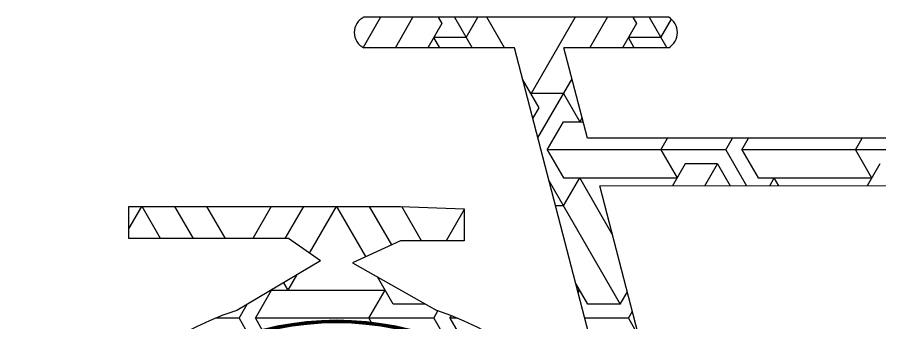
# Model space of a CAD drawing. Header units: millimetres. Extents: x 0 to 2404, y 0 to 1600.
# Drawn here: x 2129.3 to 2264.4, y 1530.3 to 1578.2 of the extents above; entities that cross this region are included whole.
import ezdxf

# ---------------------------------------------------------------- set-up
doc = ezdxf.new("R2010")
doc.units = ezdxf.units.MM

msp = doc.modelspace()

# ---------------------------------------------------------------- linework, layer by layer
at = {"linetype": 'Continuous'}
for p, q in [((2186.23, 1578.16), (2183.5, 1573.44)), ((2188.55, 1573.38), (2191.31, 1578.16)), ((2195.27, 1578.16), (2195.83, 1577.19)), ((2197.81, 1578.16), (2200.57, 1573.38)), ((2199.64, 1574.99), (2201.47, 1578.16)), ((2205.65, 1573.38), (2202.89, 1578.16)), ((2216.71, 1578.16), (2209.8, 1566.19)), ((2219.03, 1573.38), (2221.79, 1578.16)), ((2225.75, 1578.16), (2226.31, 1577.19)), ((2228.29, 1578.16), (2231.05, 1573.38)), ((2230.12, 1574.99), (2231.78, 1577.86)), ((2195.83, 1577.19), (2193.63, 1573.38)), ((2226.31, 1577.19), (2224.11, 1573.38)), ((2199.64, 1574.99), (2194.56, 1574.99)), ((2195.49, 1573.38), (2194.56, 1574.99)), ((2230.12, 1574.99), (2225.04, 1574.99)), ((2225.97, 1573.38), (2225.04, 1574.99)), ((2211.07, 1563.99), (2208.48, 1568.48)), ((2210.88, 1559.26), (2216.22, 1568.51)), ((2214.88, 1566.19), (2209.8, 1566.19)), ((2214.88, 1566.19), (2217.42, 1561.79)), ((2210.09, 1562.29), (2211.07, 1563.99)), ((2212.34, 1557.39), (2214.88, 1561.79)), ((2214.88, 1561.79), (2217.97, 1561.79)), ((2217.8, 1562.44), (2217.42, 1561.79)), ((2230.12, 1557.39), (2231.18, 1559.22)), ((2240.28, 1557.39), (2241.34, 1559.22)), ((2242.82, 1557.39), (2243.88, 1559.22)), ((2260.6, 1557.39), (2261.66, 1559.22)), ((2240.28, 1557.39), (2212.34, 1557.39)), ((2212.34, 1557.39), (2214.88, 1552.99)), ((2230.12, 1557.39), (2232.66, 1552.99)), ((2240.28, 1557.39), (2243.54, 1551.75)), ((2270.76, 1557.39), (2242.82, 1557.39)), ((2242.82, 1557.39), (2245.36, 1552.99)), ((2260.6, 1557.39), (2263.14, 1552.99)), ((2233.93, 1555.19), (2231.94, 1551.74)), ((2239.01, 1555.19), (2233.93, 1555.19)), ((2237.02, 1551.74), (2239.01, 1555.19)), ((2239.01, 1555.19), (2241, 1551.75)), ((2264.41, 1555.19), (2262.43, 1551.77)), ((2212.64, 1552.47), (2223.77, 1533.19)), ((2214.88, 1548.59), (2217.42, 1552.99)), ((2214.88, 1552.99), (2232.66, 1552.99)), ((2222.58, 1544.06), (2217.42, 1552.99)), ((2245.36, 1552.99), (2263.14, 1552.99)), ((2247.19, 1551.75), (2247.9, 1552.99)), ((2248.61, 1551.75), (2247.9, 1552.99)), ((2148.79, 1548.5), (2146.83, 1545.12)), ((2151.78, 1543.5), (2148.89, 1548.5)), ((2153.97, 1548.5), (2156.86, 1543.5)), ((2161.94, 1543.5), (2159.05, 1548.5)), ((2169.11, 1548.5), (2166.22, 1543.5)), ((2171.3, 1543.5), (2174.19, 1548.5)), ((2179.27, 1548.5), (2175.06, 1541.22)), ((2183.91, 1540.65), (2179.37, 1548.5)), ((2184.45, 1548.5), (2187.92, 1542.5)), ((2192.62, 1543.15), (2189.54, 1548.49)), ((2199.33, 1548.05), (2196.5, 1543.15)), ((2214.88, 1548.59), (2213.65, 1548.59)), ((2173.06, 1537.74), (2171.7, 1535.39)), ((2188.21, 1533.19), (2185.74, 1537.48)), ((2171.03, 1536.55), (2171.7, 1535.39)), ((2218.69, 1533.19), (2216.8, 1536.46)), ((2166.62, 1530.99), (2169.16, 1535.39)), ((2169.16, 1535.39), (2186.94, 1535.39)), ((2184.4, 1530.99), (2186.94, 1535.39)), ((2217.08, 1535.39), (2217.42, 1535.39)), ((2217.19, 1534.99), (2217.42, 1535.39)), ((2223.77, 1533.19), (2224.9, 1535.14)), ((2164.08, 1530.99), (2165.35, 1533.2)), ((2193.29, 1533.19), (2188.21, 1533.19)), ((2193.29, 1533.2), (2193.29, 1533.19)), ((2193.29, 1533.19), (2193.29, 1533.2)), ((2223.77, 1533.19), (2218.69, 1533.19)), ((2194.56, 1530.99), (2195.22, 1532.14)), ((2225.04, 1530.99), (2225.68, 1532.11)), ((2164.08, 1530.99), (2160.37, 1530.99)), ((2164.08, 1530.99), (2165.52, 1528.5)), ((2194.56, 1530.99), (2166.62, 1530.99)), ((2166.62, 1530.99), (2167.7, 1529.13)), ((2184.4, 1530.99), (2184.8, 1530.3)), ((2194.56, 1530.99), (2196.75, 1527.2)), ((2197.1, 1530.99), (2197.32, 1531.38)), ((2198.3, 1530.99), (2197.1, 1530.99)), ((2197.1, 1530.99), (2199.64, 1526.59)), ((2225.04, 1530.99), (2218.22, 1530.99)), ((2225.04, 1530.99), (2226.74, 1528.05))]:
    msp.add_line(p, q, dxfattribs=at)
for p, q in [((2231.36, 1578.16), (2183.63, 1578.16)), ((2231.54, 1578.05), (2231.36, 1578.16)), ((2207.21, 1573.38), (2183.63, 1573.38)), ((2224.9, 1505.3), (2207.21, 1573.38)), ((2218.63, 1559.22), (2214.96, 1573.38)), ((2231.36, 1573.38), (2214.96, 1573.38)), ((2344.33, 1559.22), (2218.63, 1559.22)), ((2220.58, 1551.72), (2332.26, 1551.85)), ((2231.84, 1508.44), (2220.58, 1551.72)), ((2146.83, 1543.5), (2146.83, 1548.5)), ((2146.83, 1548.5), (2189.33, 1548.5)), ((2189.33, 1548.5), (2189.33, 1548.5)), ((2189.33, 1548.5), (2199.33, 1548.15)), ((2199.33, 1548.15), (2199.33, 1543.15)), ((2171.83, 1543.5), (2146.83, 1543.5)), ((2176.83, 1539.97), (2171.83, 1543.5)), ((2189.33, 1543.15), (2181.83, 1539.69)), ((2199.33, 1543.15), (2189.33, 1543.15)), ((2176.83, 1539.97), (2163.7, 1532.22)), ((2181.83, 1539.69), (2195.07, 1532.19))]:
    msp.add_line(p, q)
for radius in [46, 45.95, 45.9, 45.85, 45.8, 45.75, 45.7, 45.65, 45.6]:
    msp.add_circle((2179.33, 1484.73), radius)
for centre, radius, start, end in [((2184.74, 1575.77), 2.64, 114.9035, 245.0965), ((2229.92, 1575.77), 2.79, 301.031, 58.969), ((2179.33, 1484.73), 50, 108.2151, 71.6513)]:
    msp.add_arc(centre, radius, start, end)

doc.saveas('drawing.dxf')
